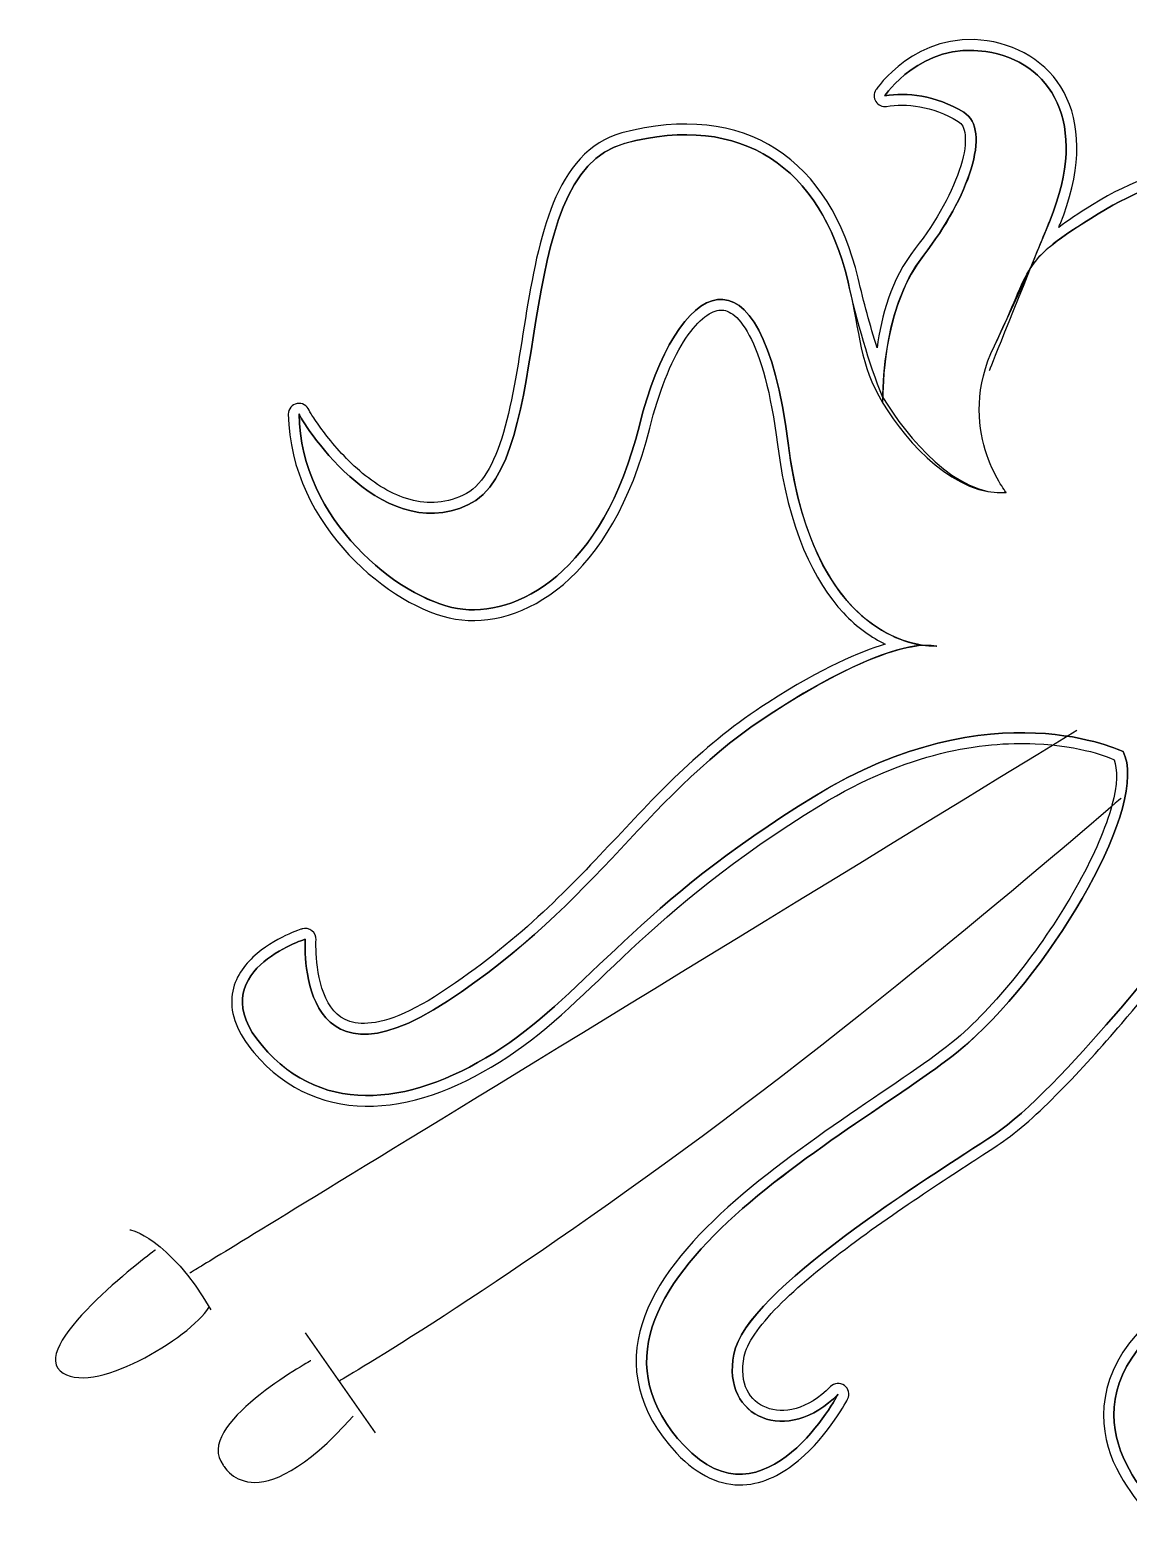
# Model space of a CAD drawing. Extents: x -0.6 to 97.1, y 16 to 85.1.
# Drawn here: x -0.6 to 46.2, y 16 to 80 of the extents above; entities that cross this region are included whole.
import ezdxf

# ---------------------------------------------------------------- set-up
doc = ezdxf.new("R2010")
doc.units = 0
for name, color, linetype in [('sepia_body', 7, 'CONTINUOUS'), ('sepia_body_edge', 7, 'CONTINUOUS'), ('sepia_body_edge_filled', 7, 'CONTINUOUS'), ('sepia_body_full', 7, 'CONTINUOUS'), ('sepia_details', 7, 'CONTINUOUS'), ('sepia_silk', 7, 'CONTINUOUS'), ('sepia_tentacles', 7, 'CONTINUOUS')]:
    doc.layers.add(name, color=color, linetype=linetype)

msp = doc.modelspace()

# ---------------------------------------------------------------- linework, layer by layer
at = {"layer": 'sepia_body', "color": 7}
msp.add_lwpolyline([(10.854824, 63.61007)], close=True, dxfattribs=at)
for points in [[(24.719429, 75.13605), (29.730733, 76.4724), (33.071603, 74.06697), (34.207499, 69.28953)], [(18.037692, 59.73465), (21.879691, 61.50531), (19.708126, 73.79971), (24.719429, 75.13605)], [(44.864872, 72.12927), (48.339376, 74.26743), (49.949442, 73.55256), (53.724624, 74.98914)], [(40.454924, 66.51661), (42.158768, 70.02452), (41.390368, 69.99111), (44.864872, 72.12927)], [(31.672826, 62.36483), (30.538955, 71.38855), (26.90112, 69.40428), (25.342047, 63.12074)], [(34.207499, 69.28953), (34.775447, 66.90081), (34.684246, 65.77328), (35.707387, 64.06526)], [(40.956054, 60.26919), (40.956054, 60.26919), (38.751081, 63.0087), (40.454924, 66.51661)], [(35.707387, 64.06526), (36.730528, 62.35724), (38.86801, 60.06873), (40.956054, 60.26919)], [(17.593931, 55.32538), (15.089966, 55.75058), (10.918942, 59.09146), (10.854824, 63.61007)], [(10.854824, 63.61006), (10.888234, 63.44301), (14.195694, 57.96399), (18.037692, 59.73465)], [(25.342047, 63.12074), (23.782975, 56.83721), (20.097895, 54.90018), (17.593931, 55.32538)], [(38.003604, 53.71907), (38.003604, 53.71907), (32.806696, 53.34111), (31.672826, 62.36483)], [(31.058646, 50.93163), (36.444531, 54.38049), (38.003604, 53.71907), (38.003604, 53.71907)], [(45.929927, 49.23256), (45.929927, 49.23256), (40.365834, 51.97101), (32.806696, 47.34103)], [(17.168729, 38.60079), (23.688486, 42.90005), (25.67276, 47.48278), (31.058646, 50.93163)], [(39.315344, 36.80516), (43.044168, 40.11042), (47.065765, 47.0277), (45.929927, 49.23256)], [(32.806696, 47.34103), (25.247558, 42.71106), (23.12155, 39.02598), (19.483715, 36.61651)], [(48.491908, 41.57719), (48.491908, 41.57719), (43.257368, 34.80074), (40.451181, 32.92995)], [(9.278879, 36.71101), (6.63318, 39.82915), (11.121419, 41.24649), (11.121419, 41.24649)], [(11.121419, 41.24649), (11.121419, 41.24649), (10.648973, 34.30153), (17.168729, 38.60079)], [(19.483715, 36.61651), (15.84588, 34.20703), (11.924577, 33.59285), (9.278879, 36.71101)], [(27.255421, 19.66738), (20.854699, 26.48226), (35.403266, 33.33747), (39.315344, 36.80516)], [(40.451181, 32.92995), (37.644994, 31.05916), (29.894574, 26.31536), (29.360062, 23.57599)], [(47.66709, 16.79437), (47.66709, 16.79437), (43.200511, 20.60058), (47.216303, 24.49826)], [(29.360062, 23.57599), (28.82555, 20.83662), (31.665142, 19.66738), (33.803189, 21.87224)], [(33.803189, 21.87224), (33.803189, 21.87224), (30.69865, 16.00135), (27.255421, 19.66738)]]:
    msp.add_open_spline(points, degree=3, dxfattribs=at)
at = {"layer": 'sepia_body_edge', "color": 7}
for points in [[(40.152343, 79.50195), (37.12463, 79.96069), (35.410155, 77.41406), (35.410155, 77.41406)], [(43.542968, 77.04883), (42.9244, 78.41766), (41.656151, 79.2741), (40.152343, 79.50195)], [(35.410155, 77.41406), (35.309684, 77.262739), (35.308218, 77.066321), (35.406418, 76.913517)], [(35.406418, 76.913517), (35.504619, 76.760713), (35.683896, 76.68045), (35.86328, 76.70898)], [(35.86328, 76.70898), (36.701416, 76.84368), (37.78836, 76.74378), (38.912108, 76.06641)], [(43.246093, 71.69141), (44.130753, 73.85102), (44.161536, 75.68), (43.542968, 77.04883)], [(31.164061, 74.89062), (29.438665, 76.00072), (27.197753, 76.27044), (24.601561, 75.57812)], [(24.601561, 75.57812), (23.171992, 75.19691), (22.266837, 74.02628), (21.677733, 72.58984)], [(38.912108, 76.06641), (39.076923, 75.96711), (39.172118, 75.8118), (39.20703, 75.48828)], [(39.20703, 75.48828), (39.24194, 75.16476), (39.18287, 74.70296), (39.023437, 74.17773)], [(34.652343, 69.39453), (34.06504, 71.86465), (32.889458, 73.78053), (31.164061, 74.89062)], [(49.089844, 74.26953), (47.760302, 73.99725), (46.408513, 73.61708), (44.625, 72.51953)], [(39.023437, 74.17773), (38.704559, 73.12728), (37.998869, 71.82549), (37.085937, 70.66211)], [(21.677733, 72.58984), (21.08863, 71.15341), (20.771223, 69.40955), (20.48828, 67.67188)], [(44.625, 72.51953), (43.988734, 72.12798), (43.598042, 71.84527), (43.189453, 71.55273)], [(43.189453, 71.55273), (43.212533, 71.60923), (43.221303, 71.63083), (43.246093, 71.69141)], [(37.085937, 70.66211), (36.028063, 69.31402), (35.647205, 67.76992), (35.45703, 66.42969)], [(35.45703, 66.42969), (35.164354, 67.38039), (34.895748, 68.3708), (34.652343, 69.39453)], [(27.218747, 66.68164), (27.760478, 67.55183), (28.327597, 67.98062), (28.722653, 68.0293)], [(28.722653, 68.0293), (28.920181, 68.0536), (29.096139, 68.0132), (29.31445, 67.85547)], [(29.31445, 67.85547), (29.532761, 67.69772), (29.781453, 67.40923), (30.021481, 66.95898)], [(20.48828, 67.67188), (20.205337, 65.9342), (19.958993, 64.20068), (19.558593, 62.82812)], [(25.785153, 63.01172), (26.166257, 64.54768), (26.677016, 65.81145), (27.218747, 66.68164)], [(30.021481, 66.95898), (30.501539, 66.05849), (30.941266, 64.53242), (31.2207, 62.30859)], [(10.771667, 64.055067), (10.554593, 64.014337), (10.397582, 63.82438), (10.398435, 63.60352)], [(11.2832, 63.76953), (11.203933, 63.975677), (10.988741, 64.095797), (10.771667, 64.055067)], [(10.398435, 63.60352), (10.432465, 61.20509), (11.553011, 59.13588), (12.976559, 57.61914)], [(11.30078, 63.74023), (11.29218, 63.75573), (11.28635, 63.76333), (11.2832, 63.76953)], [(11.404296, 63.56445), (11.357096, 63.64025), (11.322326, 63.70121), (11.30078, 63.74023)], [(11.820311, 62.95508), (11.640101, 63.2001), (11.498687, 63.4129), (11.404296, 63.56445)], [(13.322265, 61.28711), (12.699021, 61.84295), (12.180732, 62.46503), (11.820311, 62.95508)], [(17.517575, 54.875), (20.320673, 54.39902), (24.190789, 56.58595), (25.785153, 63.01172)], [(19.558593, 62.82812), (19.158193, 61.45557), (18.608495, 60.50194), (17.845702, 60.15039)], [(31.2207, 62.30859), (31.678934, 58.66181), (32.796822, 56.4613), (34.023435, 55.14648)], [(15.435546, 60.00586), (14.672206, 60.24563), (13.945508, 60.73127), (13.322265, 61.28711)], [(17.845702, 60.15039), (16.989323, 59.75571), (16.198886, 59.76609), (15.435546, 60.00586)], [(12.976559, 57.61914), (14.400108, 56.1024), (16.112004, 55.11369), (17.517575, 54.875)], [(34.023435, 55.14648), (34.620647, 54.50633), (35.238989, 54.08732), (35.806638, 53.80664)], [(35.806638, 53.80664), (34.672591, 53.45835), (33.203075, 52.84722), (30.812497, 51.31641)], [(30.812497, 51.31641), (28.063533, 49.55611), (26.186834, 47.5101), (24.205075, 45.39844)], [(33.044919, 46.95117), (36.74757, 49.21905), (39.926704, 49.66882), (42.181638, 49.56641)], [(42.181638, 49.56641), (44.215431, 49.47401), (45.321398, 48.99198), (45.546872, 48.88867)], [(45.546872, 48.88867), (45.692311, 48.49486), (45.698829, 47.82442), (45.458982, 46.94531)], [(19.736325, 36.23633), (23.484834, 38.7191), (25.545427, 42.35773), (33.044919, 46.95117)], [(45.458982, 46.94531), (45.197588, 45.98723), (44.697337, 44.83883), (44.04492, 43.65234)], [(24.205075, 45.39844), (22.223316, 43.28678), (20.133275, 41.10462), (16.917966, 38.98438)], [(44.04492, 43.65234), (42.740085, 41.27937), (40.818665, 38.74818), (39.011717, 37.14648)], [(10.982419, 41.68164), (10.982419, 41.68164), (9.790147, 41.32272), (8.894528, 40.48047)], [(11.403797, 41.605878), (11.28454, 41.699329), (11.12676, 41.727698), (10.982419, 41.68164)], [(11.578122, 41.21484), (11.588329, 41.366007), (11.523055, 41.512426), (11.403797, 41.605878)], [(12.0957, 38.54102), (11.506288, 39.55421), (11.578122, 41.21484), (11.578122, 41.21484)], [(8.894528, 40.48047), (8.446719, 40.05934), (8.055064, 39.48892), (7.994138, 38.77344)], [(45.871092, 37.65625), (47.174483, 39.17075), (47.787613, 39.97476), (48.20117, 40.50195)], [(7.994138, 38.77344), (7.933211, 38.05795), (8.215912, 37.25529), (8.929685, 36.41406)], [(13.498044, 37.6582), (12.77696, 37.6965), (12.390406, 38.03442), (12.0957, 38.54102)], [(16.917966, 38.98438), (15.333172, 37.93933), (14.219128, 37.61987), (13.498044, 37.6582)], [(39.011717, 37.14648), (37.154374, 35.50012), (32.496449, 32.88445), (29.111326, 29.83203)], [(40.705076, 32.54883), (42.211109, 33.55285), (44.202747, 35.71769), (45.871092, 37.65625)], [(8.929685, 36.41406), (10.334293, 34.75862), (12.14318, 34.06525), (14.027341, 34.13477)], [(14.027341, 34.13477), (15.911502, 34.20427), (17.869241, 34.9997), (19.736325, 36.23633)], [(34.328123, 28.21289), (36.662141, 29.95903), (39.288706, 31.60458), (40.705076, 32.54883)], [(29.111326, 29.83203), (27.418765, 28.30582), (26.020066, 26.65901), (25.453123, 24.87109)], [(31.249998, 25.60938), (32.068764, 26.44118), (33.161114, 27.33982), (34.328123, 28.21289)], [(29.808592, 23.48828), (29.907162, 23.99346), (30.431232, 24.77757), (31.249998, 25.60938)], [(25.453123, 24.87109), (24.88618, 23.08318), (25.236273, 21.15014), (26.921873, 19.35547)], [(46.898436, 24.82617), (44.776312, 22.76646), (44.851336, 20.56154), (45.515623, 19.00586)], [(30.746092, 21.29688), (30.037962, 21.57609), (29.572848, 22.2801), (29.808592, 23.48828)], [(33.474607, 22.19141), (32.504192, 21.19067), (31.454222, 21.01766), (30.746092, 21.29688)], [(34.069017, 22.240398), (33.885986, 22.373156), (33.633434, 22.352342), (33.474607, 22.19141)], [(34.207029, 21.66016), (34.310686, 21.861108), (34.252048, 22.107639), (34.069017, 22.240398)], [(32.113279, 19.04492), (33.412942, 20.13256), (34.207029, 21.66016), (34.207029, 21.66016)], [(26.921873, 19.35547), (27.847891, 18.36953), (28.836238, 17.96661), (29.751951, 18.00781)], [(29.751951, 18.00781), (30.667665, 18.04901), (31.463448, 18.5011), (32.113279, 19.04492)], [(45.515623, 19.00586), (46.17991, 17.45017), (47.369139, 16.44727), (47.369139, 16.44727)]]:
    msp.add_open_spline(points, degree=3, dxfattribs=at)
at = {"layer": 'sepia_body_edge_filled', "color": 7}
for points in [[(40.152343, 79.50195), (37.12463, 79.96069), (35.410155, 77.41406), (35.410155, 77.41406)], [(43.542968, 77.04883), (42.9244, 78.41766), (41.656151, 79.2741), (40.152343, 79.50195)], [(35.410155, 77.41406), (35.309684, 77.262739), (35.308218, 77.066321), (35.406418, 76.913517)], [(35.406418, 76.913517), (35.504619, 76.760713), (35.683896, 76.68045), (35.86328, 76.70898)], [(35.86328, 76.70898), (36.701416, 76.84368), (37.78836, 76.74378), (38.912108, 76.06641)], [(43.246093, 71.69141), (44.130753, 73.85102), (44.161536, 75.68), (43.542968, 77.04883)], [(31.164061, 74.89062), (29.438665, 76.00072), (27.197753, 76.27044), (24.601561, 75.57812)], [(24.601561, 75.57812), (23.171992, 75.19691), (22.266837, 74.02628), (21.677733, 72.58984)], [(38.912108, 76.06641), (39.076923, 75.96711), (39.172118, 75.8118), (39.20703, 75.48828)], [(39.20703, 75.48828), (39.24194, 75.16476), (39.18287, 74.70296), (39.023437, 74.17773)], [(34.652343, 69.39453), (34.06504, 71.86465), (32.889458, 73.78053), (31.164061, 74.89062)], [(49.089844, 74.26953), (47.760302, 73.99725), (46.408513, 73.61708), (44.625, 72.51953)], [(39.023437, 74.17773), (38.704559, 73.12728), (37.998869, 71.82549), (37.085937, 70.66211)], [(21.677733, 72.58984), (21.08863, 71.15341), (20.771223, 69.40955), (20.48828, 67.67188)], [(44.625, 72.51953), (43.988734, 72.12798), (43.598042, 71.84527), (43.189453, 71.55273)], [(43.189453, 71.55273), (43.212533, 71.60923), (43.221303, 71.63083), (43.246093, 71.69141)], [(37.085937, 70.66211), (36.028063, 69.31402), (35.647205, 67.76992), (35.45703, 66.42969)], [(35.45703, 66.42969), (35.164354, 67.38039), (34.895748, 68.3708), (34.652343, 69.39453)], [(27.218747, 66.68164), (27.760478, 67.55183), (28.327597, 67.98062), (28.722653, 68.0293)], [(28.722653, 68.0293), (28.920181, 68.0536), (29.096139, 68.0132), (29.31445, 67.85547)], [(29.31445, 67.85547), (29.532761, 67.69772), (29.781453, 67.40923), (30.021481, 66.95898)], [(20.48828, 67.67188), (20.205337, 65.9342), (19.958993, 64.20068), (19.558593, 62.82812)], [(25.785153, 63.01172), (26.166257, 64.54768), (26.677016, 65.81145), (27.218747, 66.68164)], [(30.021481, 66.95898), (30.501539, 66.05849), (30.941266, 64.53242), (31.2207, 62.30859)], [(10.771667, 64.055067), (10.554593, 64.014337), (10.397582, 63.82438), (10.398435, 63.60352)], [(11.2832, 63.76953), (11.203933, 63.975677), (10.988741, 64.095797), (10.771667, 64.055067)], [(10.398435, 63.60352), (10.432465, 61.20509), (11.553011, 59.13588), (12.976559, 57.61914)], [(11.30078, 63.74023), (11.29218, 63.75573), (11.28635, 63.76333), (11.2832, 63.76953)], [(11.404296, 63.56445), (11.357096, 63.64025), (11.322326, 63.70121), (11.30078, 63.74023)], [(11.820311, 62.95508), (11.640101, 63.2001), (11.498687, 63.4129), (11.404296, 63.56445)], [(13.322265, 61.28711), (12.699021, 61.84295), (12.180732, 62.46503), (11.820311, 62.95508)], [(17.517575, 54.875), (20.320673, 54.39902), (24.190789, 56.58595), (25.785153, 63.01172)], [(19.558593, 62.82812), (19.158193, 61.45557), (18.608495, 60.50194), (17.845702, 60.15039)], [(31.2207, 62.30859), (31.678934, 58.66181), (32.796822, 56.4613), (34.023435, 55.14648)], [(15.435546, 60.00586), (14.672206, 60.24563), (13.945508, 60.73127), (13.322265, 61.28711)], [(17.845702, 60.15039), (16.989323, 59.75571), (16.198886, 59.76609), (15.435546, 60.00586)], [(12.976559, 57.61914), (14.400108, 56.1024), (16.112004, 55.11369), (17.517575, 54.875)], [(34.023435, 55.14648), (34.620647, 54.50633), (35.238989, 54.08732), (35.806638, 53.80664)], [(35.806638, 53.80664), (34.672591, 53.45835), (33.203075, 52.84722), (30.812497, 51.31641)], [(30.812497, 51.31641), (28.063533, 49.55611), (26.186834, 47.5101), (24.205075, 45.39844)], [(33.044919, 46.95117), (36.74757, 49.21905), (39.926704, 49.66882), (42.181638, 49.56641)], [(42.181638, 49.56641), (44.215431, 49.47401), (45.321398, 48.99198), (45.546872, 48.88867)], [(45.546872, 48.88867), (45.692311, 48.49486), (45.698829, 47.82442), (45.458982, 46.94531)], [(19.736325, 36.23633), (23.484834, 38.7191), (25.545427, 42.35773), (33.044919, 46.95117)], [(45.458982, 46.94531), (45.197588, 45.98723), (44.697337, 44.83883), (44.04492, 43.65234)], [(24.205075, 45.39844), (22.223316, 43.28678), (20.133275, 41.10462), (16.917966, 38.98438)], [(44.04492, 43.65234), (42.740085, 41.27937), (40.818665, 38.74818), (39.011717, 37.14648)], [(10.982419, 41.68164), (10.982419, 41.68164), (9.790147, 41.32272), (8.894528, 40.48047)], [(11.403797, 41.605878), (11.28454, 41.699329), (11.12676, 41.727698), (10.982419, 41.68164)], [(11.578122, 41.21484), (11.588329, 41.366007), (11.523055, 41.512426), (11.403797, 41.605878)], [(12.0957, 38.54102), (11.506288, 39.55421), (11.578122, 41.21484), (11.578122, 41.21484)], [(8.894528, 40.48047), (8.446719, 40.05934), (8.055064, 39.48892), (7.994138, 38.77344)], [(45.871092, 37.65625), (47.174483, 39.17075), (47.787613, 39.97476), (48.20117, 40.50195)], [(7.994138, 38.77344), (7.933211, 38.05795), (8.215912, 37.25529), (8.929685, 36.41406)], [(13.498044, 37.6582), (12.77696, 37.6965), (12.390406, 38.03442), (12.0957, 38.54102)], [(16.917966, 38.98438), (15.333172, 37.93933), (14.219128, 37.61987), (13.498044, 37.6582)], [(39.011717, 37.14648), (37.154374, 35.50012), (32.496449, 32.88445), (29.111326, 29.83203)], [(40.705076, 32.54883), (42.211109, 33.55285), (44.202747, 35.71769), (45.871092, 37.65625)], [(8.929685, 36.41406), (10.334293, 34.75862), (12.14318, 34.06525), (14.027341, 34.13477)], [(14.027341, 34.13477), (15.911502, 34.20427), (17.869241, 34.9997), (19.736325, 36.23633)], [(34.328123, 28.21289), (36.662141, 29.95903), (39.288706, 31.60458), (40.705076, 32.54883)], [(29.111326, 29.83203), (27.418765, 28.30582), (26.020066, 26.65901), (25.453123, 24.87109)], [(31.249998, 25.60938), (32.068764, 26.44118), (33.161114, 27.33982), (34.328123, 28.21289)], [(29.808592, 23.48828), (29.907162, 23.99346), (30.431232, 24.77757), (31.249998, 25.60938)], [(25.453123, 24.87109), (24.88618, 23.08318), (25.236273, 21.15014), (26.921873, 19.35547)], [(46.898436, 24.82617), (44.776312, 22.76646), (44.851336, 20.56154), (45.515623, 19.00586)], [(30.746092, 21.29688), (30.037962, 21.57609), (29.572848, 22.2801), (29.808592, 23.48828)], [(33.474607, 22.19141), (32.504192, 21.19067), (31.454222, 21.01766), (30.746092, 21.29688)], [(34.069017, 22.240398), (33.885986, 22.373156), (33.633434, 22.352342), (33.474607, 22.19141)], [(34.207029, 21.66016), (34.310686, 21.861108), (34.252048, 22.107639), (34.069017, 22.240398)], [(32.113279, 19.04492), (33.412942, 20.13256), (34.207029, 21.66016), (34.207029, 21.66016)], [(26.921873, 19.35547), (27.847891, 18.36953), (28.836238, 17.96661), (29.751951, 18.00781)], [(29.751951, 18.00781), (30.667665, 18.04901), (31.463448, 18.5011), (32.113279, 19.04492)], [(45.515623, 19.00586), (46.17991, 17.45017), (47.369139, 16.44727), (47.369139, 16.44727)]]:
    msp.add_open_spline(points, degree=3, dxfattribs=at)
at = {"layer": 'sepia_body_full', "color": 7}
for points in [[(40.083859, 79.048308), (37.327779, 79.465888), (35.791097, 77.160567), (35.791097, 77.160567)], [(42.823225, 71.865801), (44.526983, 76.024969), (42.83992, 78.630718), (40.083859, 79.048308)], [(35.791097, 77.160567), (36.726489, 77.310898), (37.929155, 77.194278), (39.148514, 76.459318)], [(34.20773, 69.289731), (33.071834, 74.067169), (29.730726, 76.472235), (24.719421, 75.135885)], [(39.148514, 76.459318), (40.367865, 75.724368), (39.332243, 72.784377), (37.444743, 70.379071)], [(24.719421, 75.135885), (19.708119, 73.799545), (21.879657, 61.505417), (18.037658, 59.734759)], [(53.724624, 74.989144), (49.949443, 73.552564), (48.339464, 74.26751), (44.864961, 72.12935)], [(44.864961, 72.12935), (43.138717, 71.067043), (42.460317, 70.540247), (42.005189, 69.849385)], [(42.005189, 69.849385), (42.29169, 70.555408), (42.462857, 70.986078), (42.823225, 71.865801)], [(25.342122, 63.120597), (26.901195, 69.404137), (30.539131, 71.388808), (31.673001, 62.365088)], [(37.444743, 70.379071), (35.832637, 68.324706), (35.708664, 65.193166), (35.706346, 64.317424)], [(35.706346, 64.317424), (35.085594, 65.794344), (34.625637, 67.532067), (34.20773, 69.289731)], [(18.037658, 59.734759), (14.195661, 57.964099), (10.888045, 63.442923), (10.854635, 63.609973)], [(10.854635, 63.609973), (10.918752, 59.091364), (15.089793, 55.750409), (17.593758, 55.325208)], [(17.593758, 55.325208), (20.097722, 54.900009), (23.78305, 56.837069), (25.342122, 63.120597)], [(31.673001, 62.365088), (32.572256, 55.208527), (36.018898, 53.969504), (37.41012, 53.761478)], [(37.41012, 53.761478), (36.556481, 53.706582), (34.670804, 53.244779), (31.058569, 50.931677)], [(32.806782, 47.3412), (40.36592, 51.97118), (45.930012, 49.232558), (45.930012, 49.232558)], [(31.058569, 50.931677), (25.672683, 47.482828), (23.688734, 42.899906), (17.168978, 38.600647)], [(45.930012, 49.232558), (47.06585, 47.027697), (43.044252, 40.110669), (39.315429, 36.805409)], [(19.483565, 36.616272), (23.1214, 39.025742), (25.247645, 42.711229), (32.806782, 47.3412)], [(40.451277, 32.930192), (43.257464, 34.800982), (48.492129, 41.577209), (48.492129, 41.577209)], [(11.121285, 41.24648), (11.121285, 41.24648), (6.633321, 39.828978), (9.27902, 36.710842)], [(17.168978, 38.600647), (10.649222, 34.301387), (11.121285, 41.24648), (11.121285, 41.24648)], [(9.27902, 36.710842), (11.924718, 33.59268), (15.84573, 34.206794), (19.483565, 36.616272)], [(39.315429, 36.805409), (35.40335, 33.337719), (20.854462, 26.482318), (27.255184, 19.667437)], [(29.359965, 23.576243), (29.894477, 26.315612), (37.645091, 31.059403), (40.451277, 32.930192)], [(47.216239, 24.498149), (43.200446, 20.600469), (47.666856, 16.794226), (47.666856, 16.794226)], [(33.803105, 21.872469), (31.665058, 19.667609), (28.825452, 20.836871), (29.359965, 23.576243)], [(27.255184, 19.667437), (30.698413, 16.001407), (33.803105, 21.872469), (33.803105, 21.872469)]]:
    msp.add_open_spline(points, degree=3, dxfattribs=at)
at = {"layer": 'sepia_details', "color": 7}
for points in [[(35.790906, 77.1608), (35.790906, 77.1608), (37.327629, 79.46588), (40.083709, 79.0483)], [(40.083709, 79.0483), (42.839779, 78.63071), (44.526836, 76.02496), (42.823079, 71.86579)], [(39.148309, 76.45925), (37.928949, 77.19421), (36.726299, 77.31113), (35.790906, 77.1608)], [(37.444549, 70.37918), (39.332049, 72.78449), (40.367659, 75.7243), (39.148309, 76.45925)], [(42.823079, 71.86579), (41.119319, 67.70662), (40.234039, 65.45165), (40.234039, 65.45165)], [(35.707387, 64.06526), (35.707387, 64.06526), (35.557056, 67.97388), (37.444549, 70.37918)]]:
    msp.add_open_spline(points, degree=3, dxfattribs=at)
at = {"layer": 'sepia_silk', "color": 1}
msp.add_lwpolyline([(40.454922, 66.51661), (42.005189, 69.84939), (42.005189, 69.84939)], dxfattribs=at)
for points in [[(40.083859, 79.0483), (37.327779, 79.46588), (35.791098, 77.16056), (35.791098, 77.16056)], [(42.823225, 71.86579), (44.526983, 76.02496), (42.839925, 78.63071), (40.083859, 79.0483)], [(35.791098, 77.16056), (36.72649, 77.31089), (37.929156, 77.19426), (39.148515, 76.45931)], [(34.207729, 69.28972), (33.071833, 74.06716), (29.730725, 76.47223), (24.71942, 75.13588)], [(39.148515, 76.45931), (40.367866, 75.72436), (39.332244, 72.78437), (37.444744, 70.37906)], [(24.71942, 75.13588), (19.708118, 73.79954), (21.879656, 61.50541), (18.037658, 59.73475)], [(53.724625, 74.98914), (49.949444, 73.55256), (48.339465, 74.2675), (44.864962, 72.12934)], [(44.864962, 72.12934), (43.138717, 71.06704), (42.460318, 70.54024), (42.005189, 69.84938)], [(42.005189, 69.84938), (42.291691, 70.5554), (42.462858, 70.98607), (42.823225, 71.86579)], [(25.342121, 63.12059), (26.901194, 69.40413), (30.539131, 71.3888), (31.673, 62.36508)], [(37.444744, 70.37906), (35.832637, 68.3247), (35.708664, 65.19316), (35.706346, 64.31742)], [(35.706346, 64.31742), (35.085594, 65.79434), (34.625636, 67.53206), (34.207729, 69.28972)], [(40.956054, 60.26919), (40.956054, 60.26919), (38.75108, 63.0087), (40.454922, 66.51661)], [(35.706346, 64.31742), (36.729487, 62.6094), (38.86801, 60.06873), (40.956054, 60.26919)], [(18.037658, 59.73475), (14.19566, 57.96409), (10.888044, 63.44292), (10.854634, 63.60997)], [(10.854634, 63.60997), (10.918754, 59.09136), (15.089792, 55.7504), (17.593757, 55.3252)], [(17.593757, 55.3252), (20.097721, 54.9), (23.783049, 56.83706), (25.342121, 63.12059)], [(31.673, 62.36508), (32.572255, 55.20852), (36.018899, 53.9695), (37.41012, 53.76147)], [(37.41012, 53.76147), (36.556482, 53.70657), (34.670804, 53.24477), (31.058568, 50.93167)], [(32.806782, 47.34116), (40.365921, 51.97114), (45.930013, 49.23252), (45.930013, 49.23252)], [(31.058568, 50.93167), (25.672682, 47.48282), (23.688734, 42.8999), (17.168977, 38.60064)], [(45.930013, 49.23252), (47.065851, 47.02766), (43.044253, 40.11063), (39.31543, 36.80537)], [(19.483564, 36.61623), (23.121399, 39.0257), (25.247644, 42.71119), (32.806782, 47.34116)], [(40.451278, 32.93015), (43.257465, 34.80094), (48.49213, 41.57717), (48.49213, 41.57717)], [(11.121284, 41.24647), (11.121284, 41.24647), (6.63332, 39.82897), (9.279019, 36.71083)], [(17.168977, 38.60064), (10.649221, 34.30138), (11.121284, 41.24647), (11.121284, 41.24647)], [(9.279019, 36.71083), (11.924717, 33.59267), (15.845729, 34.20679), (19.483564, 36.61623)], [(39.31543, 36.80537), (35.403351, 33.33768), (20.854461, 26.48228), (27.255183, 19.6674)], [(29.359965, 23.5762), (29.894476, 26.31557), (37.645091, 31.05936), (40.451278, 32.93015)], [(47.21624, 24.49811), (43.200447, 20.60043), (47.666857, 16.79419), (47.666857, 16.79419)], [(33.803105, 21.87243), (31.665057, 19.66757), (28.825451, 20.83683), (29.359965, 23.5762)], [(27.255183, 19.6674), (30.698412, 16.00137), (33.803105, 21.87243), (33.803105, 21.87243)]]:
    msp.add_open_spline(points, degree=3, dxfattribs=at)
at = {"layer": 'sepia_tentacles', "color": 7}
msp.add_lwpolyline([(11.121418, 24.47464), (14.09783, 20.22263)], dxfattribs=at)
for points in [[(43.956426, 50.12847), (8.003274, 28.11248), (6.207979, 27.02585), (6.207979, 27.02585)], [(45.846206, 47.24655), (45.846206, 47.24655), (36.208309, 38.83701), (27.231831, 32.27001)], [(27.231831, 32.27001), (18.255354, 25.703), (12.586, 22.44313), (12.586, 22.44313)], [(3.656768, 28.86839), (3.656768, 28.86839), (5.263085, 28.58493), (7.105625, 25.46678)], [(4.743396, 28.01799), (4.743396, 28.01799), (-0.595245, 24.04944), (0.680359, 22.86833)], [(0.680359, 22.86833), (1.955963, 21.68721), (6.255223, 24.28567), (7.011137, 25.56127)], [(11.357641, 23.29353), (11.357641, 23.29353), (6.302467, 20.5061), (7.625317, 18.85254)], [(7.625317, 18.85254), (7.625317, 18.85254), (8.948166, 16.20684), (13.152937, 20.9313)]]:
    msp.add_open_spline(points, degree=3, dxfattribs=at)

doc.saveas('drawing.dxf')
